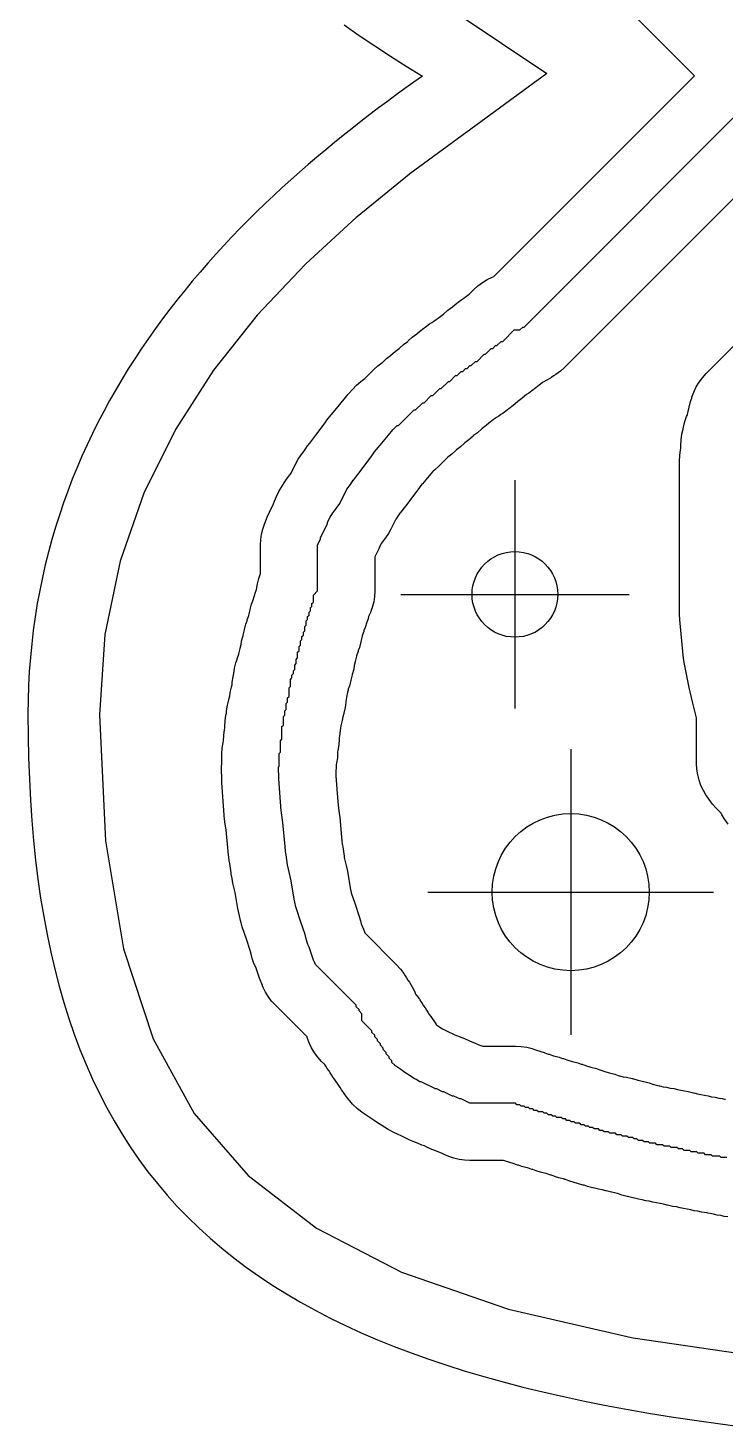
# Model space of a CAD drawing. Header units: millimetres. Extents: x 0 to 1800, y 0 to 406.
# Drawn here: x 1575.8 to 1624.6, y 40.8 to 138.8 of the extents above; entities that cross this region are included whole.
import ezdxf

# ---------------------------------------------------------------- set-up
doc = ezdxf.new("R2010")
doc.units = ezdxf.units.MM
for name, color, linetype in [('1_LETTERS', 7, 'Continuous'), ('2_BACK_inset_5mm', 7, 'Continuous'), ('4_THREADED_RODS_MX', 7, 'Continuous'), ('5_CABLE_EXITS_D11', 7, 'Continuous'), ('CENTERLINE', 7, 'Continuous'), ('GROOVE_8MM', 7, 'Continuous')]:
    doc.layers.add(name, color=color, linetype=linetype)

msp = doc.modelspace()

# ---------------------------------------------------------------- linework, layer by layer
at = {"layer": '1_LETTERS'}
msp.add_lwpolyline([(1597.941, 138.982), (1598.999, 138.237), (1600.076, 137.506), (1601.172, 136.788), (1602.288, 136.085), (1603.422, 135.396), (1602.809, 134.965), (1602.195, 134.526), (1601.58, 134.08), (1600.963, 133.627), (1600.345, 133.166), (1599.727, 132.698), (1599.109, 132.222), (1598.491, 131.739), (1597.874, 131.248), (1597.258, 130.75), (1596.643, 130.244), (1596.03, 129.73), (1595.419, 129.208), (1594.811, 128.678), (1594.206, 128.14), (1593.604, 127.594), (1593.005, 127.04), (1592.411, 126.478), (1591.821, 125.908), (1591.236, 125.329), (1590.656, 124.742), (1590.081, 124.147), (1589.512, 123.543), (1588.95, 122.931), (1588.394, 122.31), (1587.845, 121.68), (1587.303, 121.042), (1586.769, 120.394), (1586.243, 119.738), (1585.725, 119.073), (1585.217, 118.4), (1584.717, 117.717), (1584.227, 117.025), (1583.747, 116.324), (1583.278, 115.613), (1582.819, 114.894), (1582.371, 114.165), (1581.934, 113.426), (1581.509, 112.679), (1581.096, 111.921), (1580.696, 111.155), (1580.309, 110.378), (1579.935, 109.592), (1579.574, 108.796), (1579.228, 107.99), (1578.895, 107.175), (1578.578, 106.349), (1578.276, 105.514), (1577.989, 104.668), (1577.718, 103.812), (1577.463, 102.946), (1577.224, 102.07), (1577.003, 101.184), (1576.799, 100.287), (1576.613, 99.379), (1576.444, 98.462), (1576.295, 97.533), (1576.163, 96.594), (1576.051, 95.645), (1575.959, 94.684), (1575.887, 93.713), (1575.834, 92.731), (1575.803, 91.738), (1575.792, 90.735), (1575.803, 89.184), (1575.835, 87.663), (1575.889, 86.173), (1575.965, 84.712), (1576.063, 83.282), (1576.183, 81.88), (1576.326, 80.508), (1576.492, 79.164), (1576.68, 77.849), (1576.892, 76.562), (1577.127, 75.302), (1577.385, 74.071), (1577.667, 72.866), (1577.972, 71.689), (1578.302, 70.538), (1578.655, 69.413), (1579.034, 68.315), (1579.436, 67.242), (1579.864, 66.194), (1580.316, 65.172), (1580.793, 64.175), (1581.296, 63.202), (1581.824, 62.254), (1582.378, 61.33), (1582.958, 60.429), (1583.564, 59.551), (1584.196, 58.697), (1584.855, 57.866), (1585.54, 57.057), (1586.252, 56.27), (1586.99, 55.505), (1587.756, 54.762), (1588.55, 54.04), (1589.371, 53.339), (1590.219, 52.659), (1591.096, 51.999), (1592.001, 51.359), (1592.934, 50.739), (1593.895, 50.139), (1594.885, 49.558), (1595.904, 48.996), (1596.952, 48.452), (1598.03, 47.927), (1599.136, 47.42), (1600.273, 46.931), (1601.439, 46.459), (1602.635, 46.004), (1603.861, 45.566), (1605.117, 45.145), (1606.405, 44.74), (1607.722, 44.351), (1609.071, 43.977), (1610.451, 43.619), (1611.862, 43.277), (1613.305, 42.948), (1614.779, 42.635), (1616.285, 42.335), (1617.823, 42.05), (1619.393, 41.778), (1620.996, 41.519), (1622.631, 41.274), (1624.3, 41.041), (1626.001, 40.82)], dxfattribs=at)
at = {"layer": '2_BACK_inset_5mm'}
msp.add_lwpolyline([(1599.511, 144.044), (1612.126, 135.574), (1602.547, 128.558), (1602.518, 128.535), (1598.845, 125.554), (1598.776, 125.495), (1595.245, 122.256), (1595.196, 122.209), (1591.847, 118.657), (1588.787, 114.802), (1586.118, 110.657), (1583.913, 106.209), (1582.243, 101.434), (1581.179, 96.293), (1580.8, 90.684), (1581.218, 81.859), (1582.477, 74.305), (1584.555, 67.997), (1587.442, 62.774), (1591.206, 58.417), (1596.004, 54.736), (1602.009, 51.639), (1602.028, 51.631), (1609.302, 49.112), (1609.444, 49.071), (1618.062, 47.095), (1618.183, 47.072), (1628.378, 45.571)], dxfattribs=at)
at = {"layer": '4_THREADED_RODS_MX'}
for p, q in [((1609.897, 107.113), (1609.897, 91.113)), ((1601.897, 99.113), (1617.897, 99.113))]:
    msp.add_line(p, q, dxfattribs=at)
msp.add_circle((1609.897, 99.113), 3, dxfattribs=at)
at = {"layer": '5_CABLE_EXITS_D11'}
for p, q in [((1613.803, 88.267), (1613.803, 68.267)), ((1603.803, 78.267), (1623.803, 78.267))]:
    msp.add_line(p, q, dxfattribs=at)
msp.add_circle((1613.803, 78.267), 5.5, dxfattribs=at)
at = {"layer": 'CENTERLINE'}
msp.add_lwpolyline([(1624.741, 59.685), (1624.341, 59.685), (1624.241, 59.785), (1623.741, 59.785), (1623.641, 59.885), (1623.241, 59.885), (1623.141, 59.985), (1622.741, 59.985), (1622.641, 60.085), (1622.241, 60.085), (1622.141, 60.185), (1621.741, 60.185), (1621.641, 60.285), (1621.341, 60.285), (1621.241, 60.385), (1620.841, 60.385), (1620.741, 60.485), (1620.341, 60.485), (1620.241, 60.585), (1619.841, 60.585), (1619.741, 60.685), (1619.341, 60.685), (1619.241, 60.785), (1618.941, 60.785), (1618.841, 60.885), (1618.541, 60.885), (1618.441, 60.985), (1618.241, 60.985), (1618.141, 61.085), (1617.841, 61.085), (1617.741, 61.185), (1617.441, 61.185), (1617.341, 61.285), (1617.041, 61.285), (1616.941, 61.385), (1616.541, 61.385), (1616.441, 61.485), (1616.141, 61.485), (1616.041, 61.585), (1615.841, 61.585), (1615.741, 61.685), (1615.441, 61.685), (1615.341, 61.785), (1615.141, 61.785), (1615.041, 61.885), (1614.841, 61.885), (1614.741, 61.985), (1614.541, 61.985), (1614.441, 62.085), (1614.141, 62.085), (1614.041, 62.185), (1613.841, 62.185), (1613.741, 62.285), (1613.541, 62.285), (1613.441, 62.385), (1613.241, 62.385), (1613.141, 62.485), (1612.841, 62.485), (1612.741, 62.585), (1612.541, 62.585), (1612.441, 62.685), (1612.241, 62.685), (1612.141, 62.785), (1611.941, 62.785), (1611.841, 62.885), (1611.541, 62.885), (1611.441, 62.985), (1611.241, 62.985), (1611.141, 63.085), (1610.941, 63.085), (1610.841, 63.185), (1610.641, 63.185), (1610.541, 63.285), (1610.341, 63.285), (1610.241, 63.385), (1610.041, 63.385), (1609.941, 63.485), (1606.727, 63.485), (1606.127, 63.785), (1606.027, 63.785), (1605.627, 63.985), (1605.527, 63.985), (1604.927, 64.285), (1604.827, 64.285), (1604.427, 64.485), (1604.327, 64.485), (1603.327, 64.985), (1603.243, 64.985), (1602.991, 65.153), (1602.791, 65.253), (1602.496, 65.45), (1602.196, 65.65), (1601.896, 65.85), (1601.48, 66.127), (1601.48, 66.146), (1601.28, 66.346), (1601.28, 66.446), (1601.08, 66.646), (1601.08, 66.746), (1600.88, 66.946), (1600.88, 67.046), (1600.68, 67.246), (1600.68, 67.346), (1600.48, 67.546), (1600.48, 67.646), (1600.28, 67.846), (1600.28, 67.946), (1600.08, 68.146), (1600.08, 68.246), (1599.88, 68.446), (1599.88, 68.546), (1599.18, 69.246), (1599.18, 69.746), (1598.98, 69.946), (1598.98, 70.046), (1598.78, 70.246), (1598.78, 70.346), (1595.928, 73.198), (1595.891, 73.311), (1595.791, 73.511), (1595.491, 74.411), (1595.391, 74.611), (1595.296, 74.896), (1595.196, 75.296), (1594.883, 76.233), (1594.596, 77.096), (1594.559, 77.245), (1594.478, 77.567), (1594.443, 77.779), (1594.228, 79.067), (1594.028, 79.867), (1593.976, 80.178), (1593.876, 80.878), (1593.837, 81.114), (1593.802, 81.466), (1593.65, 83.136), (1593.537, 83.814), (1593.523, 83.956), (1593.439, 85.209), (1593.367, 86.222), (1593.349, 87.032), (1593.38, 87.064), (1593.38, 87.964), (1593.48, 88.064), (1593.48, 88.864), (1593.58, 88.964), (1593.58, 89.864), (1593.68, 89.964), (1593.68, 90.564), (1593.78, 90.664), (1593.78, 90.964), (1593.88, 91.064), (1593.88, 91.464), (1593.98, 91.564), (1593.98, 91.864), (1594.08, 91.964), (1594.08, 92.564), (1594.18, 92.664), (1594.18, 93.164), (1594.28, 93.264), (1594.28, 93.464), (1594.38, 93.564), (1594.38, 93.764), (1594.48, 93.864), (1594.48, 94.164), (1594.58, 94.264), (1594.58, 94.564), (1594.68, 94.664), (1594.68, 95.064), (1594.78, 95.164), (1594.78, 95.464), (1594.88, 95.564), (1594.88, 95.864), (1594.98, 95.964), (1594.98, 96.164), (1595.08, 96.264), (1595.08, 96.464), (1595.18, 96.564), (1595.18, 96.864), (1595.28, 96.964), (1595.28, 97.264), (1595.38, 97.364), (1595.38, 97.564), (1595.48, 97.664), (1595.48, 97.864), (1595.58, 97.964), (1595.58, 98.164), (1595.68, 98.264), (1595.68, 98.464), (1595.78, 98.564), (1595.78, 99.064), (1596.08, 99.364), (1596.08, 102.578), (1596.28, 102.978), (1596.28, 103.078), (1596.78, 104.078), (1596.78, 104.178), (1596.948, 104.514), (1597.148, 104.814), (1597.18, 104.878), (1597.63, 105.478), (1598.13, 106.478), (1598.375, 106.805), (1598.575, 107.105), (1598.584, 107.117), (1598.721, 107.298), (1599.121, 107.798), (1599.875, 108.805), (1600.059, 109.08), (1600.351, 109.421), (1601.041, 110.248), (1601.345, 110.629), (1601.641, 110.924), (1601.741, 110.924), (1602.841, 112.024), (1602.941, 112.024), (1603.441, 112.524), (1603.541, 112.524), (1604.041, 113.024), (1604.141, 113.024), (1604.641, 113.524), (1604.741, 113.524), (1605.241, 114.024), (1605.341, 114.024), (1605.741, 114.424), (1605.841, 114.424), (1606.141, 114.724), (1606.241, 114.724), (1606.441, 114.924), (1606.541, 114.924), (1606.741, 115.124), (1606.841, 115.124), (1607.141, 115.424), (1607.241, 115.424), (1607.741, 115.924), (1607.841, 115.924), (1608.241, 116.324), (1608.341, 116.324), (1608.541, 116.524), (1608.641, 116.524), (1608.941, 116.824), (1609.041, 116.824), (1609.841, 117.624), (1610.241, 117.624), (1610.441, 117.824), (1610.541, 117.824), (1628.121, 135.405)], dxfattribs=at)
at = {"layer": 'GROOVE_8MM'}
for points in [[(1624.807, 55.526), (1624.56, 55.562), (1624.307, 55.626), (1624.06, 55.662), (1623.807, 55.726), (1623.56, 55.762), (1623.401, 55.802), (1623.349, 55.805), (1622.96, 55.862), (1622.707, 55.926), (1622.46, 55.962), (1622.207, 56.026), (1621.96, 56.062), (1621.707, 56.126), (1621.46, 56.162), (1621.207, 56.226), (1620.96, 56.262), (1620.58, 56.358), (1620.571, 56.361), (1620.56, 56.362), (1620.307, 56.426), (1620.06, 56.462), (1619.807, 56.526), (1619.56, 56.562), (1619.307, 56.626), (1619.06, 56.662), (1618.807, 56.726), (1618.56, 56.762), (1618.18, 56.858), (1618.171, 56.861), (1618.16, 56.862), (1617.78, 56.958), (1617.771, 56.961), (1617.76, 56.962), (1617.38, 57.058), (1617.148, 57.141), (1617.08, 57.158), (1617.071, 57.161), (1617.06, 57.162), (1616.68, 57.258), (1616.671, 57.261), (1616.66, 57.262), (1616.28, 57.358), (1616.271, 57.361), (1616.26, 57.362), (1616.007, 57.426), (1615.76, 57.462), (1615.38, 57.558), (1615.371, 57.561), (1615.36, 57.562), (1614.98, 57.658), (1614.748, 57.741), (1614.68, 57.758), (1614.671, 57.761), (1614.66, 57.762), (1614.28, 57.858), (1614.048, 57.941), (1613.98, 57.958), (1613.748, 58.041), (1613.68, 58.058), (1613.448, 58.141), (1613.38, 58.158), (1613.371, 58.161), (1613.36, 58.162), (1612.98, 58.258), (1612.748, 58.341), (1612.68, 58.358), (1612.448, 58.441), (1612.38, 58.458), (1612.148, 58.541), (1612.08, 58.558), (1612.071, 58.561), (1612.06, 58.562), (1611.68, 58.658), (1611.448, 58.741), (1611.38, 58.758), (1611.148, 58.841), (1611.08, 58.858), (1610.848, 58.941), (1610.78, 58.958), (1610.771, 58.961), (1610.76, 58.962), (1610.38, 59.058), (1610.148, 59.141), (1610.08, 59.158), (1609.848, 59.241), (1609.78, 59.258), (1609.548, 59.341), (1609.48, 59.358), (1609.248, 59.441), (1609.18, 59.458), (1609.102, 59.485), (1606.727, 59.485), (1606.356, 59.503), (1605.989, 59.554), (1605.628, 59.639), (1605.277, 59.757), (1604.938, 59.908), (1604.765, 59.994), (1604.577, 60.057), (1604.279, 60.189), (1604.077, 60.257), (1603.738, 60.408), (1603.565, 60.494), (1603.377, 60.557), (1603.079, 60.689), (1602.877, 60.757), (1602.538, 60.908), (1601.928, 61.213), (1601.715, 61.289), (1601.36, 61.456), (1601.024, 61.657), (1600.958, 61.701), (1600.572, 61.925), (1600.278, 62.121), (1599.978, 62.321), (1599.678, 62.521), (1599.262, 62.799), (1598.876, 63.091), (1598.529, 63.428), (1598.329, 63.646), (1598.092, 63.931), (1597.882, 64.236), (1597.847, 64.299), (1597.755, 64.423), (1597.66, 64.581), (1597.555, 64.723), (1597.46, 64.881), (1597.355, 65.023), (1597.26, 65.181), (1597.155, 65.323), (1597.06, 65.481), (1596.955, 65.623), (1596.86, 65.781), (1596.755, 65.923), (1596.66, 66.081), (1596.58, 66.19), (1596.352, 66.417), (1596.088, 66.708), (1595.855, 67.023), (1595.653, 67.36), (1595.485, 67.715), (1595.353, 68.084), (1595.342, 68.127), (1593.1, 70.369), (1592.85, 70.643), (1592.627, 70.939), (1592.432, 71.255), (1592.267, 71.587), (1592.221, 71.705), (1592.213, 71.722), (1591.996, 72.246), (1591.767, 72.934), (1591.596, 73.346), (1591.501, 73.631), (1591.415, 73.926), (1591.352, 74.177), (1591.089, 74.968), (1590.801, 75.831), (1590.715, 76.126), (1590.678, 76.274), (1590.597, 76.597), (1590.532, 76.91), (1590.497, 77.121), (1590.309, 78.252), (1590.147, 78.897), (1590.082, 79.21), (1590.03, 79.521), (1590.016, 79.613), (1589.923, 80.267), (1589.891, 80.456), (1589.857, 80.716), (1589.821, 81.068), (1589.818, 81.104), (1589.68, 82.626), (1589.591, 83.156), (1589.557, 83.416), (1589.542, 83.558), (1589.531, 83.69), (1589.448, 84.934), (1589.377, 85.937), (1589.368, 86.133), (1589.35, 86.944), (1589.361, 87.347), (1589.38, 87.497), (1589.38, 87.964), (1589.4, 88.356), (1589.457, 88.745), (1589.48, 88.837), (1589.48, 88.864), (1589.5, 89.256), (1589.557, 89.645), (1589.58, 89.737), (1589.58, 89.864), (1589.6, 90.256), (1589.657, 90.645), (1589.691, 90.779), (1589.7, 90.956), (1589.757, 91.345), (1589.853, 91.725), (1589.856, 91.734), (1589.857, 91.745), (1589.921, 91.998), (1589.957, 92.245), (1590.053, 92.625), (1590.056, 92.634), (1590.057, 92.645), (1590.091, 92.779), (1590.1, 92.956), (1590.157, 93.345), (1590.197, 93.504), (1590.2, 93.556), (1590.257, 93.945), (1590.353, 94.325), (1590.436, 94.557), (1590.453, 94.625), (1590.536, 94.857), (1590.553, 94.925), (1590.556, 94.934), (1590.557, 94.945), (1590.653, 95.325), (1590.656, 95.334), (1590.657, 95.345), (1590.721, 95.598), (1590.757, 95.845), (1590.853, 96.225), (1590.856, 96.234), (1590.857, 96.245), (1590.953, 96.625), (1590.956, 96.634), (1590.957, 96.645), (1591.053, 97.025), (1591.136, 97.257), (1591.153, 97.325), (1591.236, 97.557), (1591.253, 97.625), (1591.256, 97.634), (1591.257, 97.645), (1591.353, 98.025), (1591.356, 98.034), (1591.357, 98.045), (1591.453, 98.425), (1591.536, 98.657), (1591.553, 98.725), (1591.636, 98.957), (1591.653, 99.025), (1591.736, 99.257), (1591.753, 99.325), (1591.8, 99.457), (1591.857, 99.845), (1591.953, 100.225), (1592.08, 100.582), (1592.08, 102.578), (1592.098, 102.949), (1592.149, 103.316), (1592.234, 103.677), (1592.352, 104.028), (1592.484, 104.326), (1592.552, 104.528), (1592.703, 104.867), (1592.989, 105.44), (1593.052, 105.628), (1593.203, 105.967), (1593.371, 106.303), (1593.62, 106.733), (1593.738, 106.91), (1593.777, 106.981), (1593.98, 107.278), (1594.214, 107.589), (1594.552, 108.266), (1594.727, 108.581), (1594.93, 108.878), (1595.109, 109.116), (1595.247, 109.324), (1595.375, 109.505), (1595.521, 109.698), (1595.597, 109.797), (1595.958, 110.248), (1596.609, 111.116), (1596.731, 111.299), (1597.022, 111.683), (1597.296, 112.003), (1597.942, 112.778), (1598.222, 113.128), (1598.517, 113.457), (1598.812, 113.753), (1599.103, 114.017), (1599.385, 114.225), (1600.012, 114.853), (1600.303, 115.117), (1600.585, 115.325), (1600.612, 115.353), (1600.903, 115.617), (1601.185, 115.825), (1601.212, 115.853), (1601.503, 116.117), (1601.785, 116.325), (1601.812, 116.353), (1602.103, 116.617), (1602.385, 116.825), (1602.412, 116.853), (1602.703, 117.117), (1603.018, 117.35), (1603.022, 117.353), (1603.203, 117.517), (1603.518, 117.75), (1603.553, 117.771), (1603.603, 117.817), (1603.918, 118.05), (1604.076, 118.145), (1604.218, 118.25), (1604.376, 118.345), (1604.518, 118.45), (1604.553, 118.471), (1604.603, 118.517), (1604.885, 118.725), (1604.912, 118.753), (1605.203, 119.017), (1605.518, 119.25), (1605.522, 119.253), (1605.703, 119.417), (1606.018, 119.65), (1606.176, 119.745), (1606.318, 119.85), (1606.353, 119.871), (1606.403, 119.917), (1606.685, 120.125), (1607.012, 120.453), (1607.303, 120.717), (1607.618, 120.95), (1607.955, 121.152), (1608.31, 121.32), (1608.418, 121.359), (1622.464, 135.405), (1611.285, 146.584)], [(1630.95, 132.577), (1613.369, 114.996), (1613.078, 114.732), (1612.763, 114.499), (1612.605, 114.404), (1612.463, 114.299), (1612.126, 114.097), (1611.821, 113.952), (1611.578, 113.732), (1611.263, 113.499), (1611.228, 113.478), (1611.178, 113.432), (1610.863, 113.199), (1610.705, 113.104), (1610.563, 112.999), (1610.559, 112.996), (1610.378, 112.832), (1610.097, 112.624), (1610.069, 112.596), (1609.778, 112.332), (1609.463, 112.099), (1609.428, 112.078), (1609.378, 112.032), (1609.063, 111.799), (1608.905, 111.704), (1608.763, 111.599), (1608.605, 111.504), (1608.463, 111.399), (1608.428, 111.378), (1608.378, 111.332), (1608.063, 111.099), (1608.059, 111.096), (1607.878, 110.932), (1607.597, 110.724), (1607.569, 110.696), (1607.278, 110.432), (1606.997, 110.224), (1606.969, 110.196), (1606.678, 109.932), (1606.397, 109.724), (1606.369, 109.696), (1606.078, 109.432), (1605.797, 109.224), (1605.769, 109.196), (1605.478, 108.932), (1605.197, 108.724), (1604.569, 108.096), (1604.278, 107.832), (1604.16, 107.745), (1604.114, 107.688), (1603.424, 106.86), (1603.388, 106.818), (1603.253, 106.66), (1603.204, 106.586), (1603.075, 106.405), (1602.321, 105.398), (1602.244, 105.299), (1601.883, 104.848), (1601.842, 104.794), (1601.704, 104.586), (1601.575, 104.405), (1601.547, 104.366), (1601.208, 103.689), (1601.033, 103.375), (1600.83, 103.078), (1600.521, 102.665), (1600.508, 102.628), (1600.358, 102.29), (1600.08, 101.734), (1600.08, 99.364), (1600.061, 98.972), (1600.004, 98.584), (1599.908, 98.203), (1599.776, 97.834), (1599.649, 97.564), (1599.608, 97.403), (1599.525, 97.172), (1599.508, 97.103), (1599.425, 96.872), (1599.408, 96.803), (1599.325, 96.572), (1599.308, 96.503), (1599.225, 96.272), (1599.208, 96.203), (1599.205, 96.195), (1599.204, 96.184), (1599.108, 95.803), (1599.105, 95.795), (1599.104, 95.784), (1599.008, 95.403), (1598.925, 95.172), (1598.908, 95.103), (1598.825, 94.872), (1598.808, 94.803), (1598.805, 94.795), (1598.804, 94.784), (1598.708, 94.403), (1598.705, 94.395), (1598.704, 94.384), (1598.64, 94.131), (1598.604, 93.884), (1598.508, 93.503), (1598.505, 93.495), (1598.504, 93.484), (1598.408, 93.103), (1598.405, 93.095), (1598.404, 93.084), (1598.308, 92.703), (1598.225, 92.472), (1598.208, 92.403), (1598.161, 92.271), (1598.104, 91.884), (1598.07, 91.749), (1598.061, 91.572), (1598.004, 91.184), (1597.908, 90.803), (1597.905, 90.795), (1597.904, 90.784), (1597.84, 90.531), (1597.804, 90.284), (1597.708, 89.903), (1597.705, 89.895), (1597.704, 89.884), (1597.67, 89.749), (1597.661, 89.572), (1597.604, 89.184), (1597.58, 89.092), (1597.58, 88.964), (1597.561, 88.572), (1597.504, 88.184), (1597.48, 88.092), (1597.48, 88.064), (1597.461, 87.672), (1597.404, 87.284), (1597.38, 87.192), (1597.38, 87.064), (1597.361, 86.672), (1597.358, 86.651), (1597.363, 86.409), (1597.429, 85.494), (1597.43, 85.475), (1597.507, 84.324), (1597.595, 83.794), (1597.633, 83.498), (1597.783, 81.846), (1597.804, 81.642), (1597.822, 81.536), (1597.836, 81.444), (1597.929, 80.79), (1597.947, 80.682), (1598.108, 80.037), (1598.173, 79.725), (1598.388, 78.436), (1598.397, 78.382), (1598.439, 78.215), (1598.678, 77.498), (1598.99, 76.561), (1599.076, 76.266), (1599.13, 76.051), (1599.285, 75.676), (1599.375, 75.408), (1601.609, 73.174), (1601.873, 72.883), (1602.106, 72.568), (1602.201, 72.41), (1602.306, 72.268), (1602.401, 72.11), (1602.506, 71.968), (1602.708, 71.631), (1602.876, 71.276), (1602.927, 71.133), (1602.973, 71.083), (1603.206, 70.768), (1603.301, 70.61), (1603.406, 70.468), (1603.501, 70.31), (1603.606, 70.168), (1603.701, 70.01), (1603.806, 69.868), (1603.901, 69.71), (1604.006, 69.568), (1604.101, 69.41), (1604.206, 69.268), (1604.301, 69.11), (1604.383, 68.999), (1604.415, 68.978), (1604.715, 68.778), (1604.824, 68.705), (1604.919, 68.65), (1605.115, 68.563), (1605.688, 68.277), (1605.876, 68.213), (1606.174, 68.082), (1606.376, 68.013), (1606.715, 67.863), (1606.888, 67.777), (1607.076, 67.713), (1607.374, 67.582), (1607.576, 67.513), (1607.64, 67.485), (1609.941, 67.485), (1610.333, 67.466), (1610.721, 67.409), (1611.102, 67.313), (1611.333, 67.23), (1611.402, 67.213), (1611.633, 67.13), (1611.702, 67.113), (1611.933, 67.03), (1612.002, 67.013), (1612.233, 66.93), (1612.302, 66.913), (1612.533, 66.83), (1612.602, 66.813), (1612.61, 66.81), (1612.621, 66.809), (1613.002, 66.713), (1613.233, 66.63), (1613.302, 66.613), (1613.533, 66.53), (1613.602, 66.513), (1613.833, 66.43), (1613.902, 66.413), (1613.91, 66.41), (1613.921, 66.409), (1614.302, 66.313), (1614.533, 66.23), (1614.602, 66.213), (1614.833, 66.13), (1614.902, 66.113), (1615.133, 66.03), (1615.202, 66.013), (1615.21, 66.01), (1615.221, 66.009), (1615.602, 65.913), (1615.833, 65.83), (1615.902, 65.813), (1616.133, 65.73), (1616.202, 65.713), (1616.433, 65.63), (1616.502, 65.613), (1616.51, 65.61), (1616.521, 65.609), (1616.902, 65.513), (1617.133, 65.43), (1617.202, 65.413), (1617.21, 65.41), (1617.221, 65.409), (1617.474, 65.345), (1617.721, 65.309), (1618.102, 65.213), (1618.11, 65.21), (1618.121, 65.209), (1618.502, 65.113), (1618.51, 65.11), (1618.521, 65.109), (1618.902, 65.013), (1618.91, 65.01), (1618.921, 65.009), (1619.302, 64.913), (1619.533, 64.83), (1619.602, 64.813), (1619.61, 64.81), (1619.621, 64.809), (1620.002, 64.713), (1620.01, 64.71), (1620.021, 64.709), (1620.274, 64.645), (1620.521, 64.609), (1620.774, 64.545), (1621.021, 64.509), (1621.274, 64.445), (1621.521, 64.409), (1621.774, 64.345), (1622.021, 64.309), (1622.402, 64.213), (1622.41, 64.21), (1622.421, 64.209), (1622.674, 64.145), (1622.921, 64.109), (1623.174, 64.045), (1623.421, 64.009), (1623.674, 63.945), (1623.921, 63.909), (1624.174, 63.845), (1624.421, 63.809), (1624.58, 63.769), (1624.633, 63.766)], [(1624.827, 83.027), (1624.594, 83.342), (1624.392, 83.679), (1624.341, 83.786), (1623.991, 84.136), (1623.727, 84.427), (1623.494, 84.742), (1623.399, 84.9), (1623.294, 85.042), (1623.092, 85.379), (1622.924, 85.734), (1622.792, 86.103), (1622.696, 86.484), (1622.639, 86.872), (1622.62, 87.264), (1622.62, 90.461), (1622.361, 91.495), (1622.16, 92.299), (1622.118, 92.484), (1621.769, 94.231), (1621.711, 94.617), (1621.439, 97.335), (1621.42, 97.733), (1621.42, 108.446), (1621.439, 108.838), (1621.496, 109.226), (1621.52, 109.318), (1621.52, 109.546), (1621.539, 109.938), (1621.596, 110.326), (1621.66, 110.579), (1621.696, 110.826), (1621.792, 111.207), (1621.924, 111.576), (1621.976, 111.685), (1621.996, 111.826), (1622.092, 112.207), (1622.095, 112.215), (1622.096, 112.226), (1622.192, 112.607), (1622.275, 112.838), (1622.292, 112.907), (1622.424, 113.276), (1622.592, 113.631), (1622.794, 113.968), (1623.027, 114.283), (1623.291, 114.574), (1625.546, 116.829)]]:
    msp.add_lwpolyline(points, dxfattribs=at)

doc.saveas('drawing.dxf')
